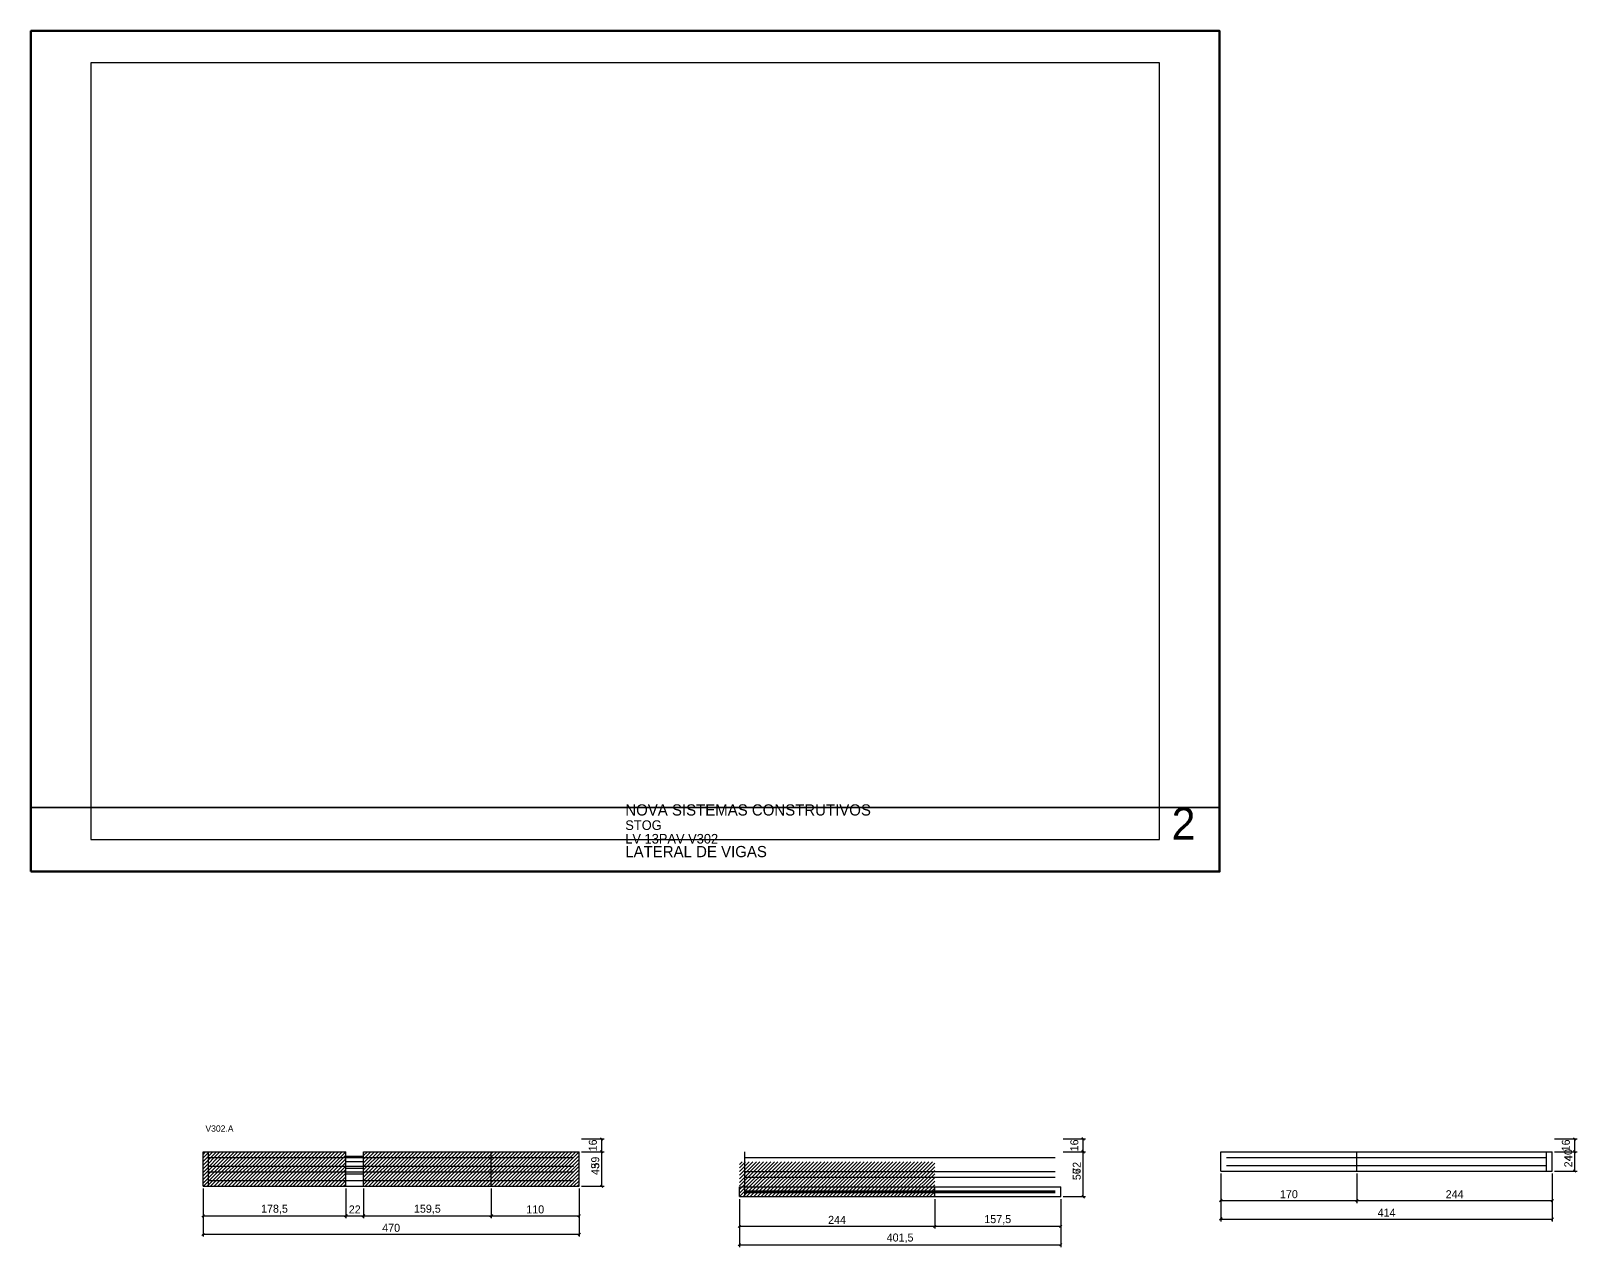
# Model space of a CAD drawing. Extents: x -9000 to 10970, y -412 to 1250.
# Drawn here: x 1585 to 3516, y -269 to 1250 of the extents above; entities that cross this region are included whole.
import ezdxf

# ---------------------------------------------------------------- set-up
doc = ezdxf.new("R2010")
doc.units = 0
for name, color, linetype in [('CARIMBO', 255, 'Continuous'), ('COTA', 241, 'Continuous'), ('Folhas', 255, 'Continuous'), ('NOMENCLATURA', 7, 'Continuous'), ('Painéis', 200, 'Continuous'), ('Reaproveitamento', 251, 'Continuous'), ('SARR_2.2x7', 40, 'Continuous')]:
    doc.layers.add(name, color=color, linetype=linetype)
doc.dimstyles.new('PAINEL', dxfattribs={"dimtxt": 10, "dimasz": 3, "dimexe": 3, "dimexo": 3, "dimgap": 3, "dimtad": 1, "dimblk": 'OBLIQUE', "dimblk1": 'OBLIQUE', "dimcen": 2.5, "dimclrd": 4, "dimclre": 4, "dimclrt": 240, "dimazin": 3, "dimtfac": 1, "dimtmove": 0, "dimatfit": 3})

# ---------------------------------------------------------------- blocks, each defined once
blk = doc.blocks.new('_OBLIQUE')
at = {"color": 0, "linetype": 'BYBLOCK'}
blk.add_line((-0.5, -0.5), (0.5, 0.5), dxfattribs=at)

msp = doc.modelspace()

# ---------------------------------------------------------------- hatches: boundary and pattern name
at = {"layer": 'Reaproveitamento'}
h = msp.add_hatch(dxfattribs=at)
h.set_pattern_fill('ANSI31')
h.paths.add_polyline_path([(1800, -192.7), (1978.5, -192.7), (1978.5, -150), (1800, -150)])
h = msp.add_hatch(dxfattribs=at)
h.set_pattern_fill('ANSI31')
h.paths.add_polyline_path([(2000.5, -192.7), (2160, -192.7), (2160, -150), (2000.5, -150)])
h = msp.add_hatch(dxfattribs=at)
h.set_pattern_fill('ANSI31')
h.paths.add_polyline_path([(2160, -192.7), (2270, -192.7), (2270, -150), (2160, -150)])
h = msp.add_hatch(dxfattribs=at)
h.set_pattern_fill('ANSI31')
h.paths.add_polyline_path([(2470, -206), (2714, -206), (2714, -162.4), (2470, -162.4)])

# ---------------------------------------------------------------- linework, layer by layer
at = {"layer": 'CARIMBO', "lineweight": 35}
msp.add_line((1585, 280), (3070, 280), dxfattribs=at)
at = {"layer": 'Folhas', "lineweight": 50}
msp.add_lwpolyline([(1585, 200), (3070, 200), (3070, 1250), (1585, 1250)], close=True, dxfattribs=at)
at = {"layer": 'Folhas', "lineweight": 25}
msp.add_lwpolyline([(1660, 240), (2995, 240), (2995, 1210), (1660, 1210)], close=True, dxfattribs=at)
at = {"layer": 'Painéis'}
for p, q in [((1800, -150), (1978.5, -150)), ((1800, -193), (1800, -150)), ((1978.5, -193), (1978.5, -150)), ((2000.5, -193), (2000.5, -150)), ((2000.5, -150), (2160, -150)), ((2160, -193), (2160, -150)), ((2160, -150), (2270, -150)), ((2270, -193), (2270, -150)), ((3071.5, -150), (3241.5, -150)), ((3071.5, -174), (3071.5, -150)), ((3241.5, -174), (3241.5, -150)), ((3241.5, -150), (3485.5, -150)), ((3485.5, -174), (3485.5, -150)), ((1978.5, -155.3), (2000.5, -155.3)), ((1800, -193), (1978.5, -193)), ((1978.5, -193), (2000.5, -193)), ((2000.5, -193), (2160, -193)), ((2160, -193), (2270, -193)), ((3071.5, -174), (3241.5, -174)), ((3241.5, -174), (3485.5, -174)), ((2470, -193.6), (2714, -193.6)), ((2470, -206), (2470, -193.6)), ((2470, -206), (2714, -206)), ((2714, -206), (2714, -193.6)), ((2714, -193.6), (2871.5, -193.6)), ((2714, -206), (2871.5, -206)), ((2871.5, -206), (2871.5, -193.6))]:
    msp.add_line(p, q, dxfattribs=at)
at = {"layer": 'SARR_2.2x7'}
for p, q in [((1807, -193), (1807, -150)), ((2477, -206), (2477, -150)), ((3478.5, -174), (3478.5, -150))]:
    msp.add_line(p, q, dxfattribs=at)
for points in [[(1807, -157), (1978.5, -157)], [(1807, -157), (1978.5, -157)], [(1807, -168), (1978.5, -168)], [(1807, -168), (1978.5, -168)], [(1978.5, -157), (2000.5, -157)], [(1978.5, -162.3), (2000.5, -162.3)], [(1978.5, -168), (2000.5, -168)], [(1978.5, -170.65), (2000.5, -170.65)], [(2000.5, -157), (2160, -157)], [(2000.5, -157), (2160, -157)], [(2000.5, -168), (2160, -168)], [(2000.5, -168), (2160, -168)], [(2160, -157), (2263, -157)], [(2160, -157), (2263, -157)], [(2160, -168), (2263, -168)], [(2160, -168), (2263, -168)], [(2477, -157), (2714, -157)], [(2714, -157), (2864.5, -157)], [(3078.5, -157), (3241.5, -157)], [(3078.5, -157), (3241.5, -157)], [(3078.5, -167), (3241.5, -167)], [(3078.5, -167), (3241.5, -167)], [(3241.5, -157), (3478.5, -157)], [(3241.5, -157), (3478.5, -157)], [(3241.5, -167), (3478.5, -167)], [(3241.5, -167), (3478.5, -167)], [(1807, -175), (1978.5, -175)], [(1807, -175), (1978.5, -175)], [(1807, -186), (1978.5, -186)], [(1807, -186), (1978.5, -186)], [(1978.5, -175), (2000.5, -175)], [(1978.5, -177.65), (2000.5, -177.65)], [(1978.5, -186), (2000.5, -186)], [(1978.5, -186), (2000.5, -186)], [(2000.5, -175), (2160, -175)], [(2000.5, -175), (2160, -175)], [(2000.5, -186), (2160, -186)], [(2000.5, -186), (2160, -186)], [(2160, -175), (2263, -175)], [(2160, -175), (2263, -175)], [(2160, -186), (2263, -186)], [(2160, -186), (2263, -186)], [(2477, -174.5), (2714, -174.5)], [(2477, -181.5), (2714, -181.5)], [(2714, -174.5), (2864.5, -174.5)], [(2714, -181.5), (2864.5, -181.5)], [(2477, -198.6), (2714, -198.6)], [(2477, -199), (2714, -199)], [(2477, -201), (2714, -201)], [(2714, -198.6), (2864.5, -198.6)], [(2714, -199), (2864.5, -199)], [(2714, -201), (2864.5, -201)]]:
    msp.add_lwpolyline(points, dxfattribs=at)

# ---------------------------------------------------------------- texts
at = {"layer": 'CARIMBO'}
for s, height, p in [('NOVA SISTEMAS CONSTRUTIVOS', 14, (2327.5, 270)), ('2', 40, (3010, 240)), ('STOG', 12, (2327.5, 252)), ('LV 13PAV V302', 12, (2327.5, 235)), ('LATERAL DE VIGAS', 14, (2327.5, 218))]:
    msp.add_text(s, height=height, dxfattribs=at).set_placement(p)
at = {"layer": 'NOMENCLATURA'}
msp.add_text('V302.A', height=8, dxfattribs=at).set_placement((1803, -125))

# ---------------------------------------------------------------- dimensions: what is measured, and where the dimension line sits
at = {"layer": 'COTA'}
for base, p1, p2 in [((2298, -193), (2270, -193), (2270, -134)), ((2298, -150), (2270, -150), (2270, -134)), ((2899.5, -206), (2871.5, -206), (2871.5, -134)), ((2899.5, -150), (2871.5, -150), (2871.5, -134)), ((3513.5, -174), (3485.5, -174), (3485.5, -134)), ((3513.5, -150), (3485.5, -150), (3485.5, -134)), ((2298, -193), (2270, -193), (2270, -150)), ((2899.5, -206), (2871.5, -206), (2871.5, -150)), ((3513.5, -174), (3485.5, -174), (3485.5, -150))]:
    msp.add_linear_dim(base=base, p1=p1, p2=p2, angle=90, dimstyle='PAINEL', dxfattribs=at).render()
for base, p1, p2 in [((1800, -230), (1800, -193), (1978.5, -193)), ((1800, -253), (1800, -193), (2270, -193)), ((1978.5, -230), (1978.5, -193), (2000.5, -193)), ((2000.5, -230), (2000.5, -193), (2160, -193)), ((2160, -230), (2160, -193), (2270, -193)), ((3071.5, -211), (3071.5, -174), (3241.5, -174)), ((3071.5, -234), (3071.5, -174), (3485.5, -174)), ((3241.5, -211), (3241.5, -174), (3485.5, -174)), ((2470, -243), (2470, -206), (2714, -206)), ((2470, -266), (2470, -206), (2871.5, -206)), ((2714, -243), (2714, -206), (2871.5, -206))]:
    msp.add_linear_dim(base=base, p1=p1, p2=p2, dimstyle='PAINEL', dxfattribs=at).render()

doc.saveas('drawing.dxf')
